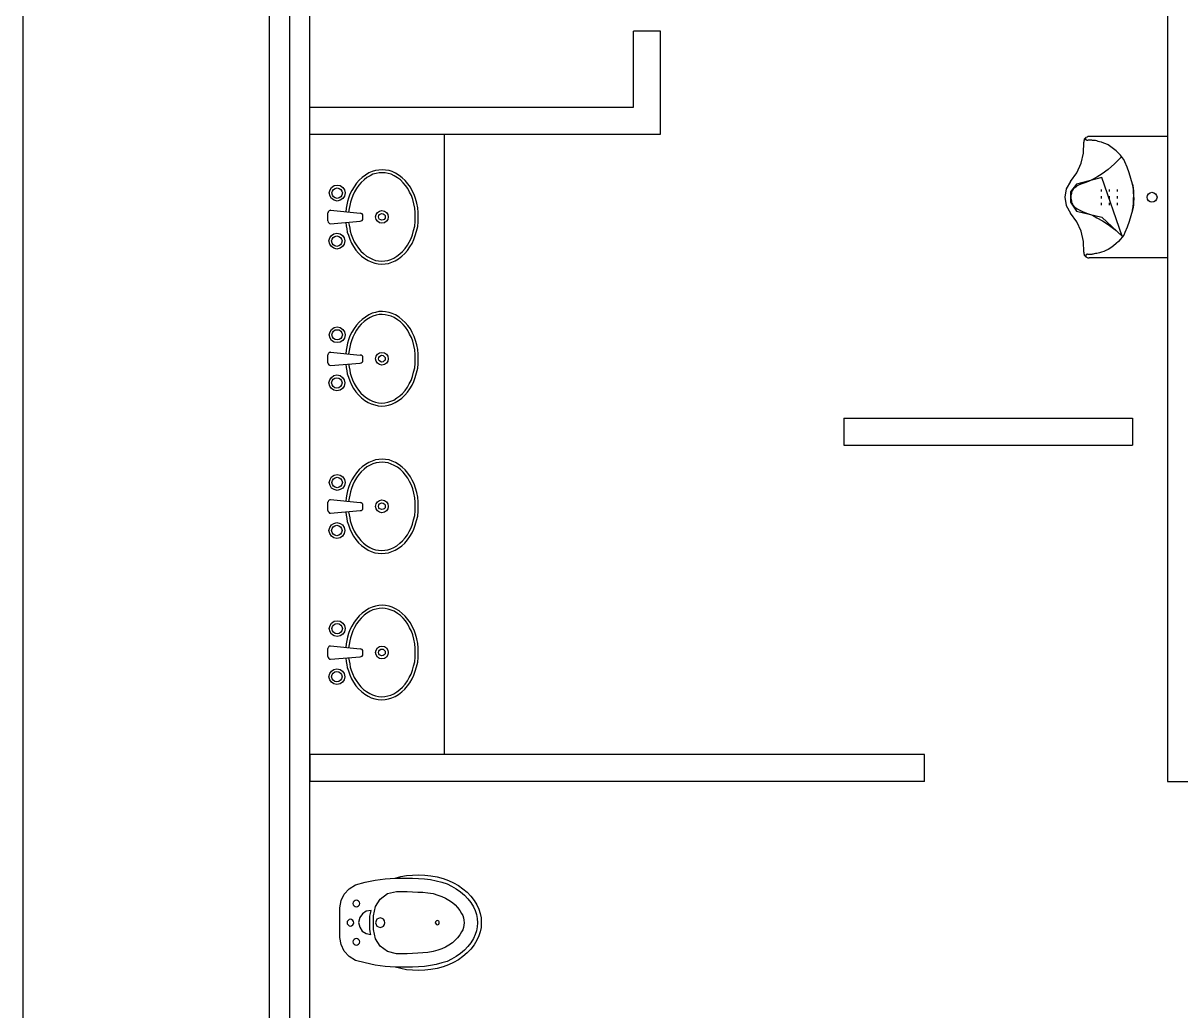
# Model space of a CAD drawing. Header units: metres. Extents: x 2 to 323, y -2 to 254.
# Drawn here: x 66.883 to 71.176, y 91.159 to 94.82 of the extents above; entities that cross this region are included whole.
import ezdxf

# ---------------------------------------------------------------- set-up
doc = ezdxf.new("R2010")
doc.units = ezdxf.units.M
doc.layers.add('REFERENCIA', color=7, linetype='Continuous')

msp = doc.modelspace()

# ---------------------------------------------------------------- linework, layer by layer
at = {"layer": 'REFERENCIA'}
for p, q in [((66.883, 45.561), (66.883, 119.575)), ((67.796, 82.586), (67.796, 98.788)), ((67.871, 98.788), (67.871, 82.586)), ((67.871, 98.788), (67.871, 82.586)), ((67.946, 82.586), (67.946, 98.788)), ((71.126, 98.788), (71.126, 92.009)), ((71.126, 98.788), (71.126, 92.009)), ((69.146, 94.509), (69.146, 94.791)), ((69.246, 94.791), (69.146, 94.791)), ((69.146, 94.509), (69.146, 94.791)), ((69.246, 94.791), (69.146, 94.791)), ((69.246, 94.409), (69.246, 94.791)), ((69.246, 94.409), (69.246, 94.791)), ((67.946, 94.509), (69.146, 94.509)), ((67.946, 94.509), (69.146, 94.509)), ((67.946, 94.409), (69.246, 94.409)), ((67.946, 94.409), (69.246, 94.409)), ((68.446, 92.109), (68.446, 94.409)), ((71.126, 94.4), (70.836, 94.4)), ((71.126, 94.4), (71.126, 93.95)), ((70.88, 94.204), (70.88, 94.196)), ((70.91, 94.204), (70.91, 94.196)), ((70.94, 94.204), (70.94, 94.196)), ((70.88, 94.179), (70.88, 94.171)), ((70.88, 94.154), (70.88, 94.146)), ((70.91, 94.179), (70.91, 94.171)), ((70.91, 94.154), (70.91, 94.146)), ((70.94, 94.179), (70.94, 94.171)), ((70.94, 94.154), (70.94, 94.146)), ((68.013, 94.087), (68.013, 94.117)), ((68.023, 94.127), (68.133, 94.116)), ((68.143, 94.096), (68.143, 94.106)), ((68.023, 94.077), (68.133, 94.086)), ((71.126, 93.95), (70.836, 93.95)), ((68.013, 93.561), (68.013, 93.591)), ((68.023, 93.601), (68.133, 93.59)), ((68.023, 93.551), (68.133, 93.56)), ((68.143, 93.57), (68.143, 93.58)), ((69.926, 93.356), (70.997, 93.356)), ((69.926, 93.356), (69.926, 93.256)), ((69.926, 93.356), (70.997, 93.356)), ((69.926, 93.356), (69.926, 93.256)), ((70.997, 93.356), (70.997, 93.256)), ((70.997, 93.356), (70.997, 93.256)), ((69.926, 93.256), (70.997, 93.256)), ((69.926, 93.256), (70.997, 93.256)), ((68.013, 93.014), (68.013, 93.044)), ((68.023, 93.054), (68.133, 93.043)), ((68.143, 93.023), (68.143, 93.033)), ((68.023, 93.004), (68.133, 93.013)), ((68.013, 92.472), (68.013, 92.502)), ((68.023, 92.512), (68.133, 92.501)), ((68.143, 92.481), (68.143, 92.491)), ((68.023, 92.462), (68.133, 92.471)), ((70.226, 92.109), (67.946, 92.109)), ((70.126, 92.109), (67.946, 92.109)), ((67.946, 92.109), (67.946, 92.009)), ((70.226, 92.109), (67.946, 92.109)), ((70.126, 92.109), (67.946, 92.109)), ((67.946, 92.109), (67.946, 92.009)), ((70.226, 92.009), (70.226, 92.109)), ((70.226, 92.009), (70.226, 92.109)), ((70.226, 92.009), (67.946, 92.009)), ((70.226, 92.009), (67.946, 92.009)), ((71.126, 92.009), (71.226, 92.009)), ((71.126, 92.009), (71.226, 92.009))]:
    msp.add_line(p, q, dxfattribs=at)
for points in [[(70.767, 94.234), (70.79, 94.266), (70.806, 94.301), (70.815, 94.339), (70.816, 94.379)], [(70.836, 94.4), (70.831, 94.4), (70.828, 94.398), (70.824, 94.396), (70.821, 94.394), (70.818, 94.39), (70.817, 94.387), (70.816, 94.383), (70.816, 94.379)], [(70.997, 94.127), (70.999, 94.14), (71, 94.154), (71.001, 94.168), (71.002, 94.182), (71.001, 94.192), (71, 94.203), (70.999, 94.213), (70.997, 94.223), (70.991, 94.244), (70.984, 94.265), (70.977, 94.286), (70.968, 94.306), (70.964, 94.315), (70.958, 94.323), (70.952, 94.331), (70.945, 94.339), (70.936, 94.347), (70.926, 94.355), (70.916, 94.362), (70.906, 94.369), (70.898, 94.373), (70.89, 94.376), (70.882, 94.379), (70.874, 94.381), (70.869, 94.382), (70.864, 94.384), (70.859, 94.385), (70.854, 94.385), (70.851, 94.386), (70.848, 94.386), (70.846, 94.387), (70.843, 94.387), (70.84, 94.387), (70.837, 94.387), (70.835, 94.387), (70.832, 94.387), (70.83, 94.386), (70.829, 94.386), (70.827, 94.387), (70.826, 94.387), (70.825, 94.387), (70.825, 94.388), (70.824, 94.388), (70.824, 94.389), (70.824, 94.391), (70.824, 94.392), (70.824, 94.394), (70.824, 94.396)], [(70.957, 94.326), (70.957, 94.326), (70.93, 94.299), (70.906, 94.278), (70.884, 94.262), (70.865, 94.25), (70.848, 94.241), (70.833, 94.234), (70.82, 94.229), (70.809, 94.225), (70.799, 94.221), (70.792, 94.217), (70.786, 94.213), (70.781, 94.209), (70.777, 94.205), (70.774, 94.201), (70.772, 94.197), (70.771, 94.193), (70.77, 94.189), (70.769, 94.185), (70.768, 94.18), (70.768, 94.176), (70.768, 94.171), (70.769, 94.167), (70.77, 94.162), (70.771, 94.158), (70.772, 94.153), (70.774, 94.149), (70.777, 94.145), (70.781, 94.14), (70.786, 94.136), (70.792, 94.132), (70.799, 94.128), (70.809, 94.124), (70.82, 94.119), (70.833, 94.114), (70.848, 94.108), (70.865, 94.099), (70.885, 94.088), (70.907, 94.074), (70.931, 94.055), (70.958, 94.031), (70.883, 94.248), (70.789, 94.223), (70.767, 94.195), (70.767, 94.157), (70.789, 94.124), (70.883, 94.101), (70.958, 94.031)], [(68.212, 93.927), (68.225, 93.928), (68.238, 93.93), (68.25, 93.934), (68.262, 93.939), (68.275, 93.947), (68.287, 93.956), (68.298, 93.966), (68.308, 93.978), (68.317, 93.991), (68.325, 94.004), (68.332, 94.018), (68.337, 94.033), (68.342, 94.049), (68.346, 94.067), (68.348, 94.084), (68.348, 94.101), (68.348, 94.119), (68.346, 94.136), (68.343, 94.153), (68.338, 94.17), (68.333, 94.185), (68.326, 94.199), (68.319, 94.213), (68.31, 94.225), (68.3, 94.237), (68.289, 94.247), (68.277, 94.256), (68.264, 94.264), (68.252, 94.27), (68.24, 94.274), (68.227, 94.276), (68.215, 94.277), (68.202, 94.276), (68.189, 94.274), (68.177, 94.27), (68.165, 94.265), (68.152, 94.257), (68.14, 94.248), (68.129, 94.238), (68.119, 94.227), (68.11, 94.214), (68.102, 94.2), (68.095, 94.186), (68.09, 94.172), (68.086, 94.159), (68.083, 94.147), (68.081, 94.134), (68.079, 94.121)], [(68.212, 93.938), (68.224, 93.939), (68.235, 93.941), (68.246, 93.944), (68.257, 93.949), (68.269, 93.956), (68.28, 93.965), (68.29, 93.974), (68.299, 93.985), (68.308, 93.997), (68.315, 94.009), (68.322, 94.022), (68.327, 94.036), (68.331, 94.052), (68.335, 94.068), (68.337, 94.085), (68.337, 94.101), (68.337, 94.118), (68.335, 94.135), (68.332, 94.151), (68.328, 94.167), (68.323, 94.181), (68.316, 94.194), (68.309, 94.207), (68.301, 94.219), (68.292, 94.229), (68.282, 94.239), (68.271, 94.247), (68.259, 94.255), (68.248, 94.26), (68.237, 94.263), (68.226, 94.265), (68.214, 94.266), (68.203, 94.265), (68.192, 94.263), (68.18, 94.26), (68.17, 94.255), (68.158, 94.248), (68.147, 94.24), (68.137, 94.23), (68.128, 94.22), (68.119, 94.208), (68.112, 94.195), (68.105, 94.182), (68.1, 94.168), (68.097, 94.157), (68.094, 94.145), (68.092, 94.133), (68.09, 94.12)], [(70.767, 94.234), (70.751, 94.206), (70.746, 94.175), (70.751, 94.144), (70.767, 94.116)], [(70.997, 94.223), (70.999, 94.21), (71, 94.196), (71.001, 94.182), (71.002, 94.168), (71.001, 94.158), (71, 94.147), (70.999, 94.137), (70.997, 94.127), (70.991, 94.106), (70.984, 94.085), (70.977, 94.064), (70.968, 94.044), (70.964, 94.035), (70.958, 94.027), (70.952, 94.019), (70.945, 94.011), (70.936, 94.003), (70.926, 93.995), (70.916, 93.988), (70.906, 93.981), (70.898, 93.977), (70.89, 93.974), (70.882, 93.971), (70.874, 93.969), (70.869, 93.968), (70.864, 93.967), (70.859, 93.966), (70.854, 93.965), (70.851, 93.964), (70.848, 93.964), (70.846, 93.963), (70.843, 93.963), (70.84, 93.963), (70.837, 93.963), (70.835, 93.963), (70.832, 93.963), (70.83, 93.964), (70.829, 93.964), (70.827, 93.963), (70.826, 93.963), (70.825, 93.963), (70.825, 93.962), (70.824, 93.962), (70.824, 93.961), (70.824, 93.959), (70.824, 93.958), (70.824, 93.956), (70.824, 93.955)], [(68.023, 94.127), (68.022, 94.127), (68.02, 94.126), (68.018, 94.125), (68.016, 94.124), (68.015, 94.122), (68.014, 94.121), (68.014, 94.119), (68.013, 94.117)], [(68.143, 94.106), (68.143, 94.11), (68.14, 94.113), (68.137, 94.115), (68.133, 94.116)], [(70.816, 93.971), (70.815, 94.011), (70.806, 94.049), (70.79, 94.084), (70.767, 94.116)], [(68.013, 94.087), (68.014, 94.083), (68.016, 94.08), (68.019, 94.078), (68.023, 94.077)], [(68.079, 94.081), (68.081, 94.069), (68.083, 94.058), (68.085, 94.046), (68.089, 94.034), (68.094, 94.019), (68.101, 94.005), (68.108, 93.992), (68.117, 93.979), (68.127, 93.968), (68.138, 93.957), (68.15, 93.948), (68.163, 93.94), (68.174, 93.935), (68.187, 93.931), (68.199, 93.928), (68.212, 93.927)], [(68.09, 94.082), (68.092, 94.071), (68.094, 94.06), (68.096, 94.049), (68.099, 94.037), (68.104, 94.024), (68.11, 94.01), (68.118, 93.998), (68.126, 93.986), (68.135, 93.975), (68.145, 93.966), (68.156, 93.957), (68.168, 93.95), (68.178, 93.945), (68.189, 93.941), (68.201, 93.939), (68.212, 93.938)], [(68.133, 94.086), (68.137, 94.087), (68.14, 94.089), (68.142, 94.092), (68.143, 94.096)], [(70.816, 93.971), (70.816, 93.967), (70.817, 93.963), (70.818, 93.96), (70.821, 93.956), (70.824, 93.954), (70.828, 93.952), (70.831, 93.95), (70.836, 93.95)], [(68.212, 93.401), (68.225, 93.402), (68.238, 93.404), (68.25, 93.408), (68.262, 93.414), (68.275, 93.421), (68.287, 93.43), (68.298, 93.441), (68.308, 93.452), (68.317, 93.465), (68.325, 93.478), (68.332, 93.492), (68.337, 93.507), (68.342, 93.524), (68.346, 93.541), (68.348, 93.558), (68.348, 93.576), (68.348, 93.593), (68.346, 93.61), (68.343, 93.628), (68.338, 93.644), (68.333, 93.659), (68.326, 93.673), (68.319, 93.687), (68.31, 93.699), (68.3, 93.711), (68.289, 93.721), (68.277, 93.731), (68.264, 93.739), (68.252, 93.744), (68.24, 93.748), (68.227, 93.75), (68.215, 93.751), (68.202, 93.751), (68.189, 93.748), (68.177, 93.745), (68.165, 93.739), (68.152, 93.731), (68.14, 93.722), (68.129, 93.712), (68.119, 93.701), (68.11, 93.688), (68.102, 93.675), (68.095, 93.661), (68.09, 93.646), (68.086, 93.634), (68.083, 93.621), (68.081, 93.608), (68.079, 93.595)], [(68.212, 93.412), (68.224, 93.413), (68.235, 93.415), (68.246, 93.419), (68.257, 93.423), (68.269, 93.431), (68.28, 93.439), (68.29, 93.448), (68.299, 93.459), (68.308, 93.471), (68.315, 93.483), (68.322, 93.496), (68.327, 93.51), (68.331, 93.526), (68.335, 93.542), (68.337, 93.559), (68.337, 93.576), (68.337, 93.592), (68.335, 93.609), (68.332, 93.625), (68.328, 93.641), (68.323, 93.655), (68.316, 93.668), (68.309, 93.681), (68.301, 93.693), (68.292, 93.703), (68.282, 93.713), (68.271, 93.721), (68.259, 93.729), (68.248, 93.734), (68.237, 93.737), (68.226, 93.739), (68.214, 93.74), (68.203, 93.74), (68.192, 93.738), (68.18, 93.734), (68.17, 93.729), (68.158, 93.722), (68.147, 93.714), (68.137, 93.704), (68.128, 93.694), (68.119, 93.682), (68.112, 93.669), (68.105, 93.656), (68.1, 93.643), (68.097, 93.631), (68.094, 93.619), (68.092, 93.607), (68.09, 93.594)], [(68.023, 93.601), (68.022, 93.601), (68.02, 93.6), (68.018, 93.599), (68.016, 93.598), (68.015, 93.596), (68.014, 93.595), (68.014, 93.593), (68.013, 93.591)], [(68.143, 93.58), (68.143, 93.584), (68.14, 93.587), (68.137, 93.589), (68.133, 93.59)], [(68.013, 93.561), (68.014, 93.557), (68.016, 93.554), (68.019, 93.552), (68.023, 93.551)], [(68.079, 93.556), (68.081, 93.544), (68.083, 93.532), (68.085, 93.52), (68.089, 93.508), (68.094, 93.494), (68.101, 93.48), (68.108, 93.466), (68.117, 93.453), (68.127, 93.442), (68.138, 93.431), (68.15, 93.422), (68.163, 93.414), (68.174, 93.409), (68.187, 93.405), (68.199, 93.402), (68.212, 93.401)], [(68.09, 93.557), (68.092, 93.545), (68.094, 93.534), (68.096, 93.523), (68.099, 93.512), (68.104, 93.498), (68.11, 93.485), (68.118, 93.472), (68.126, 93.46), (68.135, 93.449), (68.145, 93.44), (68.156, 93.431), (68.168, 93.424), (68.178, 93.419), (68.189, 93.415), (68.201, 93.413), (68.212, 93.412)], [(68.133, 93.56), (68.137, 93.561), (68.14, 93.563), (68.142, 93.566), (68.143, 93.57)], [(68.212, 92.854), (68.225, 92.855), (68.238, 92.857), (68.25, 92.861), (68.262, 92.866), (68.275, 92.874), (68.287, 92.883), (68.298, 92.893), (68.308, 92.905), (68.317, 92.917), (68.325, 92.931), (68.332, 92.945), (68.337, 92.959), (68.342, 92.976), (68.346, 92.993), (68.348, 93.011), (68.348, 93.028), (68.348, 93.046), (68.346, 93.063), (68.343, 93.08), (68.338, 93.097), (68.333, 93.112), (68.326, 93.126), (68.319, 93.139), (68.31, 93.152), (68.3, 93.164), (68.289, 93.174), (68.277, 93.183), (68.264, 93.191), (68.252, 93.197), (68.24, 93.201), (68.227, 93.203), (68.215, 93.204), (68.202, 93.203), (68.189, 93.201), (68.177, 93.197), (68.165, 93.192), (68.152, 93.184), (68.14, 93.175), (68.129, 93.165), (68.119, 93.153), (68.11, 93.141), (68.102, 93.127), (68.095, 93.113), (68.09, 93.099), (68.086, 93.086), (68.083, 93.074), (68.081, 93.061), (68.079, 93.048)], [(68.212, 92.865), (68.224, 92.866), (68.235, 92.868), (68.246, 92.871), (68.257, 92.876), (68.269, 92.883), (68.28, 92.892), (68.29, 92.901), (68.299, 92.912), (68.308, 92.923), (68.315, 92.936), (68.322, 92.949), (68.327, 92.963), (68.331, 92.979), (68.335, 92.995), (68.337, 93.012), (68.337, 93.028), (68.337, 93.045), (68.335, 93.061), (68.332, 93.078), (68.328, 93.094), (68.323, 93.108), (68.316, 93.121), (68.309, 93.133), (68.301, 93.145), (68.292, 93.156), (68.282, 93.166), (68.271, 93.174), (68.259, 93.181), (68.248, 93.186), (68.237, 93.19), (68.226, 93.192), (68.214, 93.193), (68.203, 93.192), (68.192, 93.19), (68.18, 93.187), (68.17, 93.182), (68.158, 93.175), (68.147, 93.167), (68.137, 93.157), (68.128, 93.147), (68.119, 93.135), (68.112, 93.122), (68.105, 93.109), (68.1, 93.095), (68.097, 93.083), (68.094, 93.071), (68.092, 93.059), (68.09, 93.047)], [(68.023, 93.054), (68.022, 93.053), (68.02, 93.053), (68.018, 93.052), (68.016, 93.051), (68.015, 93.049), (68.014, 93.047), (68.014, 93.046), (68.013, 93.044)], [(68.143, 93.033), (68.143, 93.037), (68.14, 93.04), (68.137, 93.042), (68.133, 93.043)], [(68.013, 93.014), (68.014, 93.01), (68.016, 93.007), (68.019, 93.004), (68.023, 93.004)], [(68.079, 93.008), (68.081, 92.996), (68.083, 92.984), (68.085, 92.973), (68.089, 92.961), (68.094, 92.946), (68.101, 92.932), (68.108, 92.919), (68.117, 92.906), (68.127, 92.894), (68.138, 92.884), (68.15, 92.875), (68.163, 92.867), (68.174, 92.861), (68.187, 92.857), (68.199, 92.855), (68.212, 92.854)], [(68.09, 93.009), (68.092, 92.998), (68.094, 92.987), (68.096, 92.975), (68.099, 92.964), (68.104, 92.951), (68.11, 92.937), (68.118, 92.925), (68.126, 92.913), (68.135, 92.902), (68.145, 92.892), (68.156, 92.884), (68.168, 92.877), (68.178, 92.872), (68.189, 92.868), (68.201, 92.866), (68.212, 92.865)], [(68.133, 93.013), (68.137, 93.014), (68.14, 93.016), (68.142, 93.019), (68.143, 93.023)], [(68.212, 92.312), (68.225, 92.313), (68.238, 92.315), (68.25, 92.319), (68.262, 92.324), (68.275, 92.332), (68.287, 92.341), (68.298, 92.351), (68.308, 92.363), (68.317, 92.375), (68.325, 92.389), (68.332, 92.403), (68.337, 92.418), (68.342, 92.434), (68.346, 92.451), (68.348, 92.469), (68.348, 92.486), (68.348, 92.504), (68.346, 92.521), (68.343, 92.538), (68.338, 92.555), (68.333, 92.57), (68.326, 92.584), (68.319, 92.597), (68.31, 92.61), (68.3, 92.622), (68.289, 92.632), (68.277, 92.641), (68.264, 92.649), (68.252, 92.655), (68.24, 92.659), (68.227, 92.661), (68.215, 92.662), (68.202, 92.661), (68.189, 92.659), (68.177, 92.655), (68.165, 92.65), (68.152, 92.642), (68.14, 92.633), (68.129, 92.623), (68.119, 92.611), (68.11, 92.599), (68.102, 92.585), (68.095, 92.571), (68.09, 92.557), (68.086, 92.544), (68.083, 92.532), (68.081, 92.519), (68.079, 92.506)], [(68.212, 92.323), (68.224, 92.324), (68.235, 92.326), (68.246, 92.329), (68.257, 92.334), (68.269, 92.341), (68.28, 92.35), (68.29, 92.359), (68.299, 92.37), (68.308, 92.382), (68.315, 92.394), (68.322, 92.407), (68.327, 92.421), (68.331, 92.437), (68.335, 92.453), (68.337, 92.47), (68.337, 92.486), (68.337, 92.503), (68.335, 92.519), (68.332, 92.536), (68.328, 92.552), (68.323, 92.566), (68.316, 92.579), (68.309, 92.592), (68.301, 92.604), (68.292, 92.614), (68.282, 92.624), (68.271, 92.632), (68.259, 92.64), (68.248, 92.644), (68.237, 92.648), (68.226, 92.65), (68.214, 92.651), (68.203, 92.65), (68.192, 92.648), (68.18, 92.645), (68.17, 92.64), (68.158, 92.633), (68.147, 92.625), (68.137, 92.615), (68.128, 92.605), (68.119, 92.593), (68.112, 92.58), (68.105, 92.567), (68.1, 92.553), (68.097, 92.542), (68.094, 92.53), (68.092, 92.517), (68.09, 92.505)], [(68.023, 92.512), (68.022, 92.511), (68.02, 92.511), (68.018, 92.51), (68.016, 92.509), (68.015, 92.507), (68.014, 92.506), (68.014, 92.504), (68.013, 92.502)], [(68.013, 92.472), (68.014, 92.468), (68.016, 92.465), (68.019, 92.462), (68.023, 92.462)], [(68.143, 92.491), (68.143, 92.495), (68.14, 92.498), (68.137, 92.5), (68.133, 92.501)], [(68.133, 92.471), (68.137, 92.472), (68.14, 92.474), (68.142, 92.477), (68.143, 92.481)], [(68.079, 92.466), (68.081, 92.454), (68.083, 92.442), (68.085, 92.431), (68.089, 92.419), (68.094, 92.404), (68.101, 92.39), (68.108, 92.377), (68.117, 92.364), (68.127, 92.352), (68.138, 92.342), (68.15, 92.333), (68.163, 92.325), (68.174, 92.319), (68.187, 92.315), (68.199, 92.313), (68.212, 92.312)], [(68.09, 92.467), (68.092, 92.456), (68.094, 92.445), (68.096, 92.433), (68.099, 92.422), (68.104, 92.409), (68.11, 92.395), (68.118, 92.383), (68.126, 92.371), (68.135, 92.36), (68.145, 92.35), (68.156, 92.342), (68.168, 92.335), (68.178, 92.33), (68.189, 92.326), (68.201, 92.324), (68.212, 92.323)], [(68.262, 91.651), (68.284, 91.651), (68.305, 91.651), (68.327, 91.65), (68.349, 91.649), (68.371, 91.648), (68.393, 91.645), (68.415, 91.641), (68.436, 91.635), (68.455, 91.629), (68.472, 91.621), (68.489, 91.611), (68.505, 91.6), (68.519, 91.588), (68.532, 91.574), (68.543, 91.56), (68.553, 91.544), (68.559, 91.53), (68.564, 91.516), (68.567, 91.501), (68.568, 91.485), (68.567, 91.47), (68.564, 91.455), (68.559, 91.441), (68.553, 91.427), (68.543, 91.411), (68.532, 91.397), (68.519, 91.383), (68.505, 91.371), (68.489, 91.36), (68.472, 91.35), (68.455, 91.342), (68.436, 91.336), (68.415, 91.33), (68.393, 91.326), (68.371, 91.323), (68.349, 91.322), (68.327, 91.321), (68.305, 91.32), (68.284, 91.32), (68.262, 91.32)]]:
    msp.add_lwpolyline(points, dxfattribs=at)
for points in [[(68.077, 94.191), (68.075, 94.179), (68.068, 94.17), (68.059, 94.164), (68.048, 94.161), (68.036, 94.164), (68.027, 94.17), (68.021, 94.179), (68.018, 94.191), (68.021, 94.202), (68.027, 94.211), (68.036, 94.218), (68.048, 94.22), (68.059, 94.218), (68.068, 94.211), (68.075, 94.202), (68.077, 94.191)], [(68.067, 94.191), (68.065, 94.183), (68.061, 94.177), (68.055, 94.173), (68.048, 94.171), (68.04, 94.173), (68.034, 94.177), (68.03, 94.183), (68.028, 94.191), (68.03, 94.198), (68.034, 94.204), (68.04, 94.208), (68.048, 94.21), (68.055, 94.208), (68.061, 94.204), (68.065, 94.198), (68.067, 94.191)], [(71.088, 94.175), (71.086, 94.168), (71.082, 94.162), (71.076, 94.158), (71.069, 94.157), (71.062, 94.158), (71.056, 94.162), (71.052, 94.168), (71.051, 94.175), (71.052, 94.182), (71.056, 94.188), (71.062, 94.192), (71.069, 94.194), (71.076, 94.192), (71.082, 94.188), (71.086, 94.182), (71.088, 94.175)], [(68.237, 94.102), (68.235, 94.093), (68.23, 94.086), (68.223, 94.08), (68.213, 94.079), (68.204, 94.08), (68.197, 94.086), (68.192, 94.093), (68.19, 94.102), (68.192, 94.111), (68.197, 94.119), (68.204, 94.124), (68.213, 94.126), (68.223, 94.124), (68.23, 94.119), (68.235, 94.111), (68.237, 94.102)], [(68.226, 94.102), (68.225, 94.097), (68.222, 94.093), (68.218, 94.091), (68.213, 94.09), (68.209, 94.091), (68.205, 94.093), (68.202, 94.097), (68.201, 94.102), (68.202, 94.107), (68.205, 94.111), (68.209, 94.114), (68.213, 94.115), (68.218, 94.114), (68.222, 94.111), (68.225, 94.107), (68.226, 94.102)], [(68.076, 94.013), (68.073, 94.001), (68.067, 93.992), (68.058, 93.986), (68.046, 93.983), (68.035, 93.986), (68.026, 93.992), (68.02, 94.001), (68.017, 94.013), (68.02, 94.024), (68.026, 94.033), (68.035, 94.039), (68.046, 94.042), (68.058, 94.039), (68.067, 94.033), (68.073, 94.024), (68.076, 94.013)], [(68.066, 94.013), (68.064, 94.005), (68.06, 93.999), (68.054, 93.995), (68.046, 93.993), (68.039, 93.995), (68.033, 93.999), (68.029, 94.005), (68.027, 94.013), (68.029, 94.02), (68.033, 94.026), (68.039, 94.03), (68.046, 94.032), (68.054, 94.03), (68.06, 94.026), (68.064, 94.02), (68.066, 94.013)], [(68.077, 93.665), (68.075, 93.653), (68.068, 93.644), (68.059, 93.638), (68.048, 93.636), (68.036, 93.638), (68.027, 93.644), (68.021, 93.653), (68.018, 93.665), (68.021, 93.676), (68.027, 93.685), (68.036, 93.692), (68.048, 93.694), (68.059, 93.692), (68.068, 93.685), (68.075, 93.676), (68.077, 93.665)], [(68.067, 93.665), (68.065, 93.657), (68.061, 93.651), (68.055, 93.647), (68.048, 93.646), (68.04, 93.647), (68.034, 93.651), (68.03, 93.657), (68.028, 93.665), (68.03, 93.672), (68.034, 93.678), (68.04, 93.683), (68.048, 93.684), (68.055, 93.683), (68.061, 93.678), (68.065, 93.672), (68.067, 93.665)], [(68.237, 93.576), (68.235, 93.567), (68.23, 93.56), (68.223, 93.555), (68.213, 93.553), (68.204, 93.555), (68.197, 93.56), (68.192, 93.567), (68.19, 93.576), (68.192, 93.586), (68.197, 93.593), (68.204, 93.598), (68.213, 93.6), (68.223, 93.598), (68.23, 93.593), (68.235, 93.586), (68.237, 93.576)], [(68.226, 93.576), (68.225, 93.571), (68.222, 93.568), (68.218, 93.565), (68.213, 93.564), (68.209, 93.565), (68.205, 93.568), (68.202, 93.571), (68.201, 93.576), (68.202, 93.581), (68.205, 93.585), (68.209, 93.588), (68.213, 93.589), (68.218, 93.588), (68.222, 93.585), (68.225, 93.581), (68.226, 93.576)], [(68.076, 93.487), (68.073, 93.475), (68.067, 93.466), (68.058, 93.46), (68.046, 93.457), (68.035, 93.46), (68.026, 93.466), (68.02, 93.475), (68.017, 93.487), (68.02, 93.498), (68.026, 93.507), (68.035, 93.514), (68.046, 93.516), (68.058, 93.514), (68.067, 93.507), (68.073, 93.498), (68.076, 93.487)], [(68.066, 93.487), (68.064, 93.479), (68.06, 93.473), (68.054, 93.469), (68.046, 93.467), (68.039, 93.469), (68.033, 93.473), (68.029, 93.479), (68.027, 93.487), (68.029, 93.494), (68.033, 93.5), (68.039, 93.504), (68.046, 93.506), (68.054, 93.504), (68.06, 93.5), (68.064, 93.494), (68.066, 93.487)], [(68.077, 93.118), (68.075, 93.106), (68.068, 93.097), (68.059, 93.091), (68.048, 93.088), (68.036, 93.091), (68.027, 93.097), (68.021, 93.106), (68.018, 93.118), (68.021, 93.129), (68.027, 93.138), (68.036, 93.144), (68.048, 93.147), (68.059, 93.144), (68.068, 93.138), (68.075, 93.129), (68.077, 93.118)], [(68.067, 93.118), (68.065, 93.11), (68.061, 93.104), (68.055, 93.1), (68.048, 93.098), (68.04, 93.1), (68.034, 93.104), (68.03, 93.11), (68.028, 93.118), (68.03, 93.125), (68.034, 93.131), (68.04, 93.135), (68.048, 93.137), (68.055, 93.135), (68.061, 93.131), (68.065, 93.125), (68.067, 93.118)], [(68.237, 93.029), (68.235, 93.02), (68.23, 93.012), (68.223, 93.007), (68.213, 93.005), (68.204, 93.007), (68.197, 93.012), (68.192, 93.02), (68.19, 93.029), (68.192, 93.038), (68.197, 93.046), (68.204, 93.051), (68.213, 93.053), (68.223, 93.051), (68.23, 93.046), (68.235, 93.038), (68.237, 93.029)], [(68.226, 93.029), (68.225, 93.024), (68.222, 93.02), (68.218, 93.018), (68.213, 93.017), (68.209, 93.018), (68.205, 93.02), (68.202, 93.024), (68.201, 93.029), (68.202, 93.034), (68.205, 93.038), (68.209, 93.041), (68.213, 93.042), (68.218, 93.041), (68.222, 93.038), (68.225, 93.034), (68.226, 93.029)], [(68.076, 92.939), (68.073, 92.928), (68.067, 92.919), (68.058, 92.912), (68.046, 92.91), (68.035, 92.912), (68.026, 92.919), (68.02, 92.928), (68.017, 92.939), (68.02, 92.951), (68.026, 92.96), (68.035, 92.966), (68.046, 92.969), (68.058, 92.966), (68.067, 92.96), (68.073, 92.951), (68.076, 92.939)], [(68.066, 92.939), (68.064, 92.932), (68.06, 92.926), (68.054, 92.922), (68.046, 92.92), (68.039, 92.922), (68.033, 92.926), (68.029, 92.932), (68.027, 92.939), (68.029, 92.947), (68.033, 92.953), (68.039, 92.957), (68.046, 92.959), (68.054, 92.957), (68.06, 92.953), (68.064, 92.947), (68.066, 92.939)], [(68.077, 92.576), (68.075, 92.564), (68.068, 92.555), (68.059, 92.549), (68.048, 92.546), (68.036, 92.549), (68.027, 92.555), (68.021, 92.564), (68.018, 92.576), (68.021, 92.587), (68.027, 92.596), (68.036, 92.603), (68.048, 92.605), (68.059, 92.603), (68.068, 92.596), (68.075, 92.587), (68.077, 92.576)], [(68.067, 92.576), (68.065, 92.568), (68.061, 92.562), (68.055, 92.558), (68.048, 92.556), (68.04, 92.558), (68.034, 92.562), (68.03, 92.568), (68.028, 92.576), (68.03, 92.583), (68.034, 92.589), (68.04, 92.593), (68.048, 92.595), (68.055, 92.593), (68.061, 92.589), (68.065, 92.583), (68.067, 92.576)], [(68.237, 92.487), (68.235, 92.478), (68.23, 92.47), (68.223, 92.465), (68.213, 92.464), (68.204, 92.465), (68.197, 92.47), (68.192, 92.478), (68.19, 92.487), (68.192, 92.496), (68.197, 92.504), (68.204, 92.509), (68.213, 92.511), (68.223, 92.509), (68.23, 92.504), (68.235, 92.496), (68.237, 92.487)], [(68.226, 92.487), (68.225, 92.482), (68.222, 92.478), (68.218, 92.476), (68.213, 92.475), (68.209, 92.476), (68.205, 92.478), (68.202, 92.482), (68.201, 92.487), (68.202, 92.492), (68.205, 92.496), (68.209, 92.499), (68.213, 92.5), (68.218, 92.499), (68.222, 92.496), (68.225, 92.492), (68.226, 92.487)], [(68.076, 92.397), (68.073, 92.386), (68.067, 92.377), (68.058, 92.371), (68.046, 92.368), (68.035, 92.371), (68.026, 92.377), (68.02, 92.386), (68.017, 92.397), (68.02, 92.409), (68.026, 92.418), (68.035, 92.424), (68.046, 92.427), (68.058, 92.424), (68.067, 92.418), (68.073, 92.409), (68.076, 92.397)], [(68.066, 92.397), (68.064, 92.39), (68.06, 92.384), (68.054, 92.38), (68.046, 92.378), (68.039, 92.38), (68.033, 92.384), (68.029, 92.39), (68.027, 92.397), (68.029, 92.405), (68.033, 92.411), (68.039, 92.415), (68.046, 92.417), (68.054, 92.415), (68.06, 92.411), (68.064, 92.405), (68.066, 92.397)], [(68.262, 91.32), (68.225, 91.323), (68.188, 91.328), (68.151, 91.336), (68.115, 91.345), (68.092, 91.36), (68.074, 91.38), (68.062, 91.404), (68.057, 91.431), (68.057, 91.54), (68.062, 91.567), (68.074, 91.591), (68.092, 91.611), (68.115, 91.626), (68.151, 91.635), (68.188, 91.643), (68.225, 91.648), (68.262, 91.651), (68.283, 91.656), (68.305, 91.66), (68.327, 91.662), (68.349, 91.663), (68.372, 91.662), (68.395, 91.659), (68.418, 91.655), (68.441, 91.649), (68.46, 91.642), (68.479, 91.633), (68.497, 91.623), (68.514, 91.611), (68.529, 91.598), (68.543, 91.584), (68.555, 91.568), (68.565, 91.551), (68.573, 91.535), (68.578, 91.519), (68.581, 91.503), (68.582, 91.485), (68.581, 91.468), (68.578, 91.452), (68.573, 91.436), (68.565, 91.42), (68.555, 91.403), (68.543, 91.387), (68.529, 91.373), (68.514, 91.36), (68.497, 91.348), (68.479, 91.338), (68.46, 91.329), (68.441, 91.322), (68.418, 91.316), (68.395, 91.312), (68.372, 91.309), (68.349, 91.308), (68.327, 91.309), (68.305, 91.311), (68.283, 91.315), (68.262, 91.32)], [(68.421, 91.588), (68.436, 91.583), (68.449, 91.576), (68.462, 91.569), (68.475, 91.56), (68.485, 91.551), (68.494, 91.542), (68.502, 91.531), (68.509, 91.52), (68.513, 91.512), (68.516, 91.503), (68.517, 91.495), (68.518, 91.485), (68.517, 91.476), (68.516, 91.468), (68.513, 91.459), (68.509, 91.451), (68.502, 91.44), (68.494, 91.429), (68.485, 91.42), (68.475, 91.411), (68.462, 91.402), (68.449, 91.395), (68.436, 91.388), (68.421, 91.383), (68.403, 91.378), (68.384, 91.375), (68.365, 91.373), (68.347, 91.372), (68.327, 91.371), (68.307, 91.37), (68.288, 91.37), (68.268, 91.37), (68.234, 91.378), (68.207, 91.398), (68.189, 91.426), (68.182, 91.46), (68.182, 91.511), (68.189, 91.545), (68.207, 91.573), (68.234, 91.593), (68.268, 91.601), (68.288, 91.601), (68.307, 91.601), (68.327, 91.6), (68.347, 91.599), (68.365, 91.598), (68.384, 91.596), (68.403, 91.593), (68.421, 91.588)], [(68.106, 91.557), (68.107, 91.552), (68.11, 91.548), (68.114, 91.545), (68.118, 91.544), (68.123, 91.545), (68.127, 91.548), (68.13, 91.552), (68.131, 91.557), (68.13, 91.561), (68.127, 91.565), (68.123, 91.568), (68.118, 91.569), (68.114, 91.568), (68.11, 91.565), (68.107, 91.561), (68.106, 91.557)], [(68.172, 91.441), (68.17, 91.452), (68.169, 91.463), (68.168, 91.474), (68.168, 91.485), (68.168, 91.497), (68.169, 91.509), (68.171, 91.52), (68.173, 91.531), (68.155, 91.528), (68.141, 91.518), (68.131, 91.504), (68.127, 91.486), (68.131, 91.469), (68.14, 91.454), (68.155, 91.445), (68.172, 91.441)], [(68.084, 91.485), (68.085, 91.481), (68.088, 91.477), (68.092, 91.474), (68.097, 91.473), (68.101, 91.474), (68.105, 91.477), (68.108, 91.481), (68.109, 91.485), (68.108, 91.49), (68.105, 91.494), (68.101, 91.497), (68.097, 91.498), (68.092, 91.497), (68.088, 91.494), (68.085, 91.49), (68.084, 91.485)], [(68.19, 91.485), (68.192, 91.479), (68.195, 91.473), (68.201, 91.47), (68.207, 91.468), (68.214, 91.47), (68.219, 91.473), (68.223, 91.479), (68.224, 91.485), (68.223, 91.492), (68.219, 91.498), (68.214, 91.501), (68.207, 91.503), (68.201, 91.501), (68.195, 91.498), (68.192, 91.492), (68.19, 91.485)], [(68.411, 91.485), (68.412, 91.483), (68.414, 91.48), (68.416, 91.479), (68.419, 91.478), (68.422, 91.479), (68.424, 91.48), (68.426, 91.483), (68.426, 91.485), (68.426, 91.488), (68.424, 91.491), (68.422, 91.492), (68.419, 91.493), (68.416, 91.492), (68.414, 91.491), (68.412, 91.488), (68.411, 91.485)], [(68.106, 91.414), (68.107, 91.41), (68.11, 91.406), (68.114, 91.403), (68.118, 91.402), (68.123, 91.403), (68.127, 91.406), (68.13, 91.41), (68.131, 91.414), (68.13, 91.419), (68.127, 91.423), (68.123, 91.426), (68.118, 91.427), (68.114, 91.426), (68.11, 91.423), (68.107, 91.419), (68.106, 91.414)]]:
    msp.add_lwpolyline(points, close=True, dxfattribs=at)

doc.saveas('drawing.dxf')
